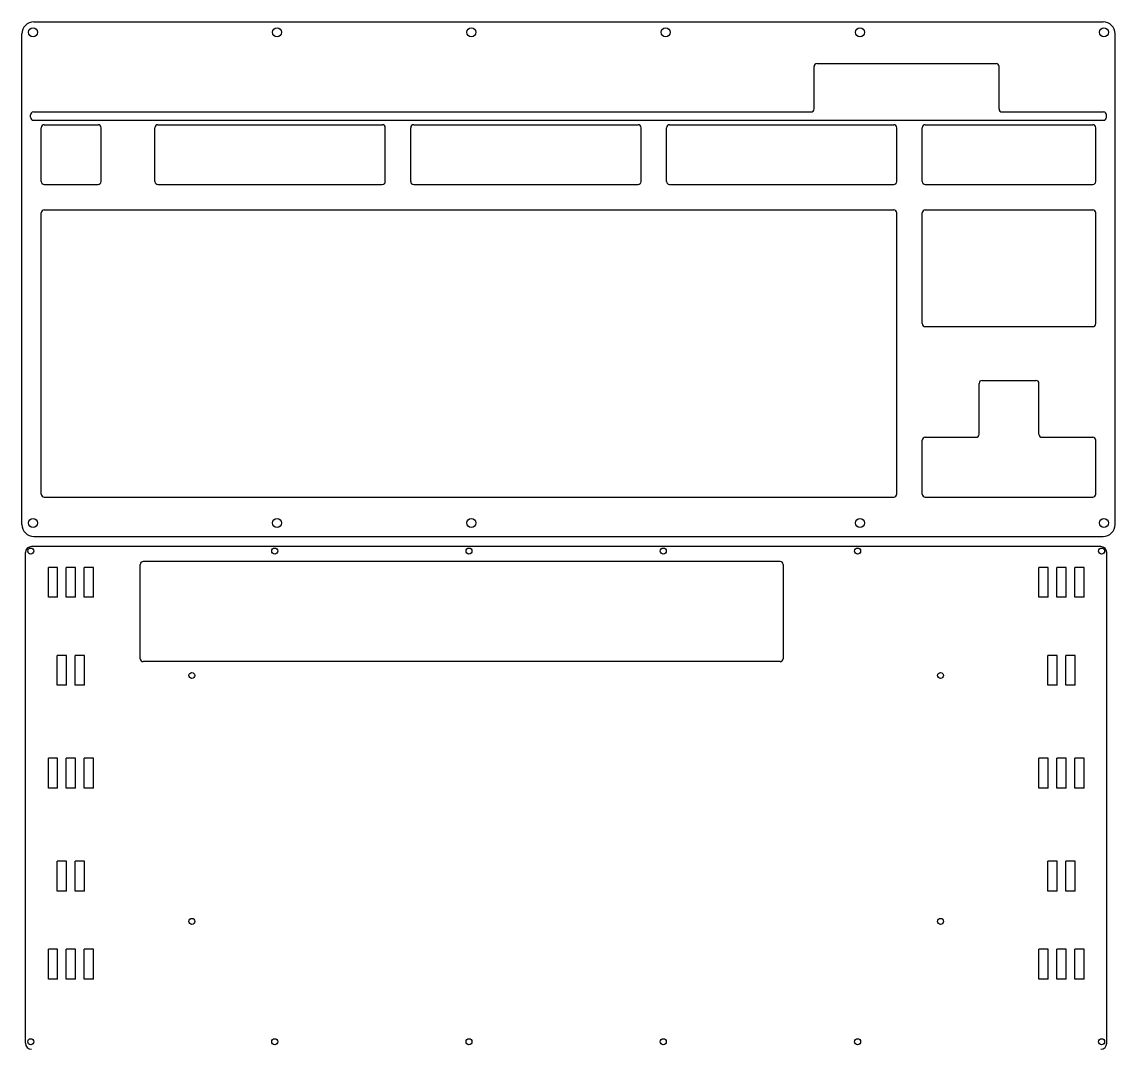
# Model space of a CAD drawing. Header units: millimetres. Extents: x 17 to 383, y -19 to 1216.
# Drawn here: x 16.8 to 383.2, y 531.5 to 875.9 of the extents above; entities that cross this region are included whole.
import ezdxf

# ---------------------------------------------------------------- set-up
doc = ezdxf.new("R2010")
doc.units = ezdxf.units.MM
doc.layers.get('0').update_dxf_attribs({"lineweight": 25, "true_color": 0xffffff})
for name, color, linetype, lineweight, true_color in [('l2 2mm', 7, 'Continuous', 25, 0x000000), ('l3 2mm', 7, 'Continuous', 25, 0x000000), ('l4 1.5mm', 7, 'Continuous', 25, 0x000000), ('l7 bot half1 2mm', 7, 'Continuous', 25, 0x000000)]:
    doc.layers.add(name, color=color, linetype=linetype, lineweight=lineweight, true_color=true_color)

msp = doc.modelspace()

# ---------------------------------------------------------------- linework, layer by layer
for p, q in [((20.69, 842.92), (376.74, 842.92)), ((345.31, 845.7), (379.31, 845.7)), ((376.74, 842.92), (379.31, 842.92)), ((24.29, 841.42), (42.33, 841.42)), ((62.39, 841.42), (137.58, 841.42)), ((148.12, 841.42), (223.31, 841.42)), ((233.84, 841.42), (309.03, 841.42)), ((319.57, 841.42), (375.74, 841.42))]:
    msp.add_line(p, q)
for centre, start, end in [((283.31, 860.92), 90, 180), ((343.31, 860.92), 0, 90), ((281.31, 846.7), 270, 0), ((345.31, 846.7), 180, 270), ((20.69, 844.7), 90, 180), ((20.69, 843.92), 180, 270), ((379.31, 844.7), 0, 90), ((379.31, 843.92), 270, 0), ((24.29, 840.42), 90, 180), ((42.33, 840.42), 0, 90), ((62.39, 840.42), 90, 180), ((137.58, 840.42), 0, 90), ((148.12, 840.42), 90, 180), ((223.31, 840.42), 0, 90), ((233.84, 840.42), 90, 180), ((309.03, 840.42), 0, 90), ((319.57, 840.42), 90, 180), ((375.74, 840.42), 0, 90), ((24.29, 822.38), 180, 270), ((42.33, 822.38), 270, 0), ((62.39, 822.38), 180, 270), ((137.58, 822.38), 270, 0), ((148.12, 822.38), 180, 270), ((223.31, 822.38), 270, 0), ((233.84, 822.38), 180, 270), ((309.03, 822.38), 270, 0), ((319.57, 822.38), 180, 270), ((375.74, 822.38), 270, 0), ((24.29, 811.84), 90, 180), ((309.03, 811.84), 0, 90), ((319.57, 811.84), 90, 180), ((375.71, 811.84), 0, 90), ((319.57, 774.75), 180, 270), ((375.71, 774.75), 270, 0), ((338.62, 754.69), 90, 180), ((356.66, 754.69), 0, 90), ((319.57, 735.64), 90, 180), ((336.62, 737.64), 270, 0), ((358.66, 737.64), 180, 270), ((375.71, 735.64), 0, 90), ((24.29, 717.6), 180, 270), ((309.03, 717.6), 270, 0), ((319.57, 717.6), 180, 270), ((375.71, 717.6), 270, 0), ((57.45, 694), 90, 180), ((270.96, 694), 360, 90), ((57.45, 662.4), 180, 270), ((270.96, 662.4), 270, 360)]:
    msp.add_arc(centre, 1, start, end)
at = {"layer": 'l2 2mm'}
for p, q in [((19.69, 843.92), (19.69, 844.7)), ((20.69, 845.7), (281.31, 845.7)), ((380.31, 843.92), (380.31, 844.7)), ((43.33, 822.38), (43.33, 840.42)), ((138.58, 822.38), (138.58, 840.42)), ((224.31, 822.38), (224.31, 840.42)), ((376.74, 822.38), (376.74, 840.42)), ((62.39, 821.38), (137.58, 821.38)), ((319.57, 821.38), (375.74, 821.38))]:
    msp.add_line(p, q, dxfattribs=at)
msp.add_circle((379.44, 872.41), 1.51, dxfattribs=at)
at = {"layer": 'l3 2mm'}
for p, q in [((20.79, 875.92), (379.21, 875.92)), ((16.79, 707.4), (16.79, 871.92)), ((383.21, 707.4), (383.21, 871.92)), ((23.29, 822.38), (23.29, 840.42)), ((61.39, 822.38), (61.39, 840.42)), ((147.12, 822.38), (147.12, 840.42)), ((232.84, 822.38), (232.84, 840.42)), ((310.03, 822.38), (310.03, 840.42)), ((318.57, 822.38), (318.57, 840.42)), ((24.29, 821.38), (42.33, 821.38)), ((148.12, 821.38), (223.31, 821.38)), ((233.84, 821.38), (309.03, 821.38)), ((23.29, 717.6), (23.29, 811.84)), ((24.29, 812.84), (309.03, 812.84)), ((310.03, 717.6), (310.03, 811.84)), ((318.57, 774.75), (318.57, 811.84)), ((319.57, 812.84), (375.71, 812.84)), ((376.71, 774.75), (376.71, 811.84)), ((319.57, 773.75), (375.71, 773.75)), ((338.62, 755.69), (356.66, 755.69)), ((337.62, 737.64), (337.62, 754.69)), ((357.66, 737.64), (357.66, 754.69)), ((319.57, 736.64), (336.62, 736.64)), ((358.66, 736.64), (375.71, 736.64)), ((318.57, 717.6), (318.57, 735.64)), ((376.71, 717.6), (376.71, 735.64)), ((24.29, 716.6), (309.03, 716.6)), ((319.57, 716.6), (375.71, 716.6)), ((20.79, 703.4), (379.21, 703.4))]:
    msp.add_line(p, q, dxfattribs=at)
for centre in [(20.53, 872.41), (102.32, 872.41), (167.44, 872.41), (232.56, 872.41), (297.68, 872.41), (20.53, 707.9), (102.32, 707.9), (167.44, 707.9), (297.68, 707.9), (379.44, 707.9)]:
    msp.add_circle(centre, 1.51, dxfattribs=at)
for centre, start, end in [((20.79, 871.92), 90, 180), ((379.21, 871.92), 0, 90), ((20.79, 707.4), 180, 270), ((379.21, 707.4), 270, 360)]:
    msp.add_arc(centre, 4, start, end, dxfattribs=at)
at = {"layer": 'l4 1.5mm'}
for p, q in [((283.31, 861.92), (343.31, 861.92)), ((282.31, 846.7), (282.31, 860.92)), ((344.31, 846.7), (344.31, 860.92))]:
    msp.add_line(p, q, dxfattribs=at)
at = {"layer": 'l7 bot half1 2mm'}
for p, q in [((378.41, 700), (20, 700)), ((18, 533.48), (18, 698)), ((380.41, 533.48), (380.41, 698)), ((28.77, 693), (25.67, 693)), ((25.67, 683), (25.67, 693)), ((28.77, 683), (28.77, 693)), ((34.77, 693), (31.67, 693)), ((31.67, 683), (31.67, 693)), ((34.77, 683), (34.77, 693)), ((40.77, 693), (37.67, 693)), ((37.67, 683), (37.67, 693)), ((40.77, 683), (40.77, 693)), ((56.45, 662.4), (56.45, 694)), ((270.96, 695), (57.45, 695)), ((271.96, 694), (271.96, 662.4)), ((360.78, 693), (357.68, 693)), ((357.68, 683), (357.68, 693)), ((360.78, 683), (360.78, 693)), ((366.78, 693), (363.68, 693)), ((363.68, 683), (363.68, 693)), ((366.78, 683), (366.78, 693)), ((372.78, 693), (369.68, 693)), ((369.68, 683), (369.68, 693)), ((372.78, 683), (372.78, 693)), ((28.77, 683), (25.67, 683)), ((34.77, 683), (31.67, 683)), ((40.77, 683), (37.67, 683)), ((360.78, 683), (357.68, 683)), ((366.78, 683), (363.68, 683)), ((372.78, 683), (369.68, 683)), ((31.77, 663.5), (28.67, 663.5)), ((28.67, 653.5), (28.67, 663.5)), ((31.77, 653.5), (31.77, 663.5)), ((37.77, 663.5), (34.67, 663.5)), ((34.67, 653.5), (34.67, 663.5)), ((37.77, 653.5), (37.77, 663.5)), ((363.78, 663.5), (360.68, 663.5)), ((360.68, 653.5), (360.68, 663.5)), ((363.78, 653.5), (363.78, 663.5)), ((369.78, 663.5), (366.68, 663.5)), ((366.68, 653.5), (366.68, 663.5)), ((369.78, 653.5), (369.78, 663.5)), ((270.96, 661.4), (57.45, 661.4)), ((31.77, 653.5), (28.67, 653.5)), ((37.77, 653.5), (34.67, 653.5)), ((363.78, 653.5), (360.68, 653.5)), ((369.78, 653.5), (366.68, 653.5)), ((28.77, 629), (25.67, 629)), ((25.67, 619), (25.67, 629)), ((28.77, 619), (28.77, 629)), ((34.77, 629), (31.67, 629)), ((31.67, 619), (31.67, 629)), ((34.77, 619), (34.77, 629)), ((40.77, 629), (37.67, 629)), ((37.67, 619), (37.67, 629)), ((40.77, 619), (40.77, 629)), ((360.78, 629), (357.68, 629)), ((357.68, 619), (357.68, 629)), ((360.78, 619), (360.78, 629)), ((366.78, 629), (363.68, 629)), ((363.68, 619), (363.68, 629)), ((366.78, 619), (366.78, 629)), ((372.78, 629), (369.68, 629)), ((369.68, 619), (369.68, 629)), ((372.78, 619), (372.78, 629)), ((28.77, 619), (25.67, 619)), ((34.77, 619), (31.67, 619)), ((40.77, 619), (37.67, 619)), ((360.78, 619), (357.68, 619)), ((366.78, 619), (363.68, 619)), ((372.78, 619), (369.68, 619)), ((31.77, 594.5), (28.67, 594.5)), ((28.67, 584.5), (28.67, 594.5)), ((31.77, 584.5), (31.77, 594.5)), ((37.77, 594.5), (34.67, 594.5)), ((34.67, 584.5), (34.67, 594.5)), ((37.77, 584.5), (37.77, 594.5)), ((363.78, 594.5), (360.68, 594.5)), ((360.68, 584.5), (360.68, 594.5)), ((363.78, 584.5), (363.78, 594.5)), ((369.78, 594.5), (366.68, 594.5)), ((366.68, 584.5), (366.68, 594.5)), ((369.78, 584.5), (369.78, 594.5)), ((31.77, 584.5), (28.67, 584.5)), ((37.77, 584.5), (34.67, 584.5)), ((363.78, 584.5), (360.68, 584.5)), ((369.78, 584.5), (366.68, 584.5)), ((28.77, 564.99), (25.67, 564.99)), ((25.67, 554.99), (25.67, 564.99)), ((28.77, 554.99), (28.77, 564.99)), ((34.77, 564.99), (31.67, 564.99)), ((31.67, 554.99), (31.67, 564.99)), ((34.77, 554.99), (34.77, 564.99)), ((40.77, 564.99), (37.67, 564.99)), ((37.67, 554.99), (37.67, 564.99)), ((40.77, 554.99), (40.77, 564.99)), ((360.78, 564.99), (357.68, 564.99)), ((357.68, 554.99), (357.68, 564.99)), ((360.78, 554.99), (360.78, 564.99)), ((366.78, 564.99), (363.68, 564.99)), ((363.68, 554.99), (363.68, 564.99)), ((366.78, 554.99), (366.78, 564.99)), ((372.78, 564.99), (369.68, 564.99)), ((369.68, 554.99), (369.68, 564.99)), ((372.78, 554.99), (372.78, 564.99)), ((28.77, 554.99), (25.67, 554.99)), ((34.77, 554.99), (31.67, 554.99)), ((40.77, 554.99), (37.67, 554.99)), ((360.78, 554.99), (357.68, 554.99)), ((366.78, 554.99), (363.68, 554.99)), ((372.78, 554.99), (369.68, 554.99))]:
    msp.add_line(p, q, dxfattribs=at)
for centre in [(19.77, 698.49), (101.53, 698.49), (166.65, 698.49), (231.77, 698.49), (296.89, 698.49), (378.68, 698.49), (73.77, 656.78), (324.68, 656.78), (73.77, 574.33), (324.68, 574.33), (19.77, 533.98), (101.53, 533.98), (166.65, 533.98), (231.77, 533.98), (296.89, 533.98), (378.68, 533.98)]:
    msp.add_circle(centre, 1, dxfattribs=at)
for centre, start, end in [((20, 698), 90, 180), ((378.41, 698), 360, 90), ((20, 533.48), 180, 270), ((378.41, 533.48), 270, 360)]:
    msp.add_arc(centre, 2, start, end, dxfattribs=at)

doc.saveas('drawing.dxf')
